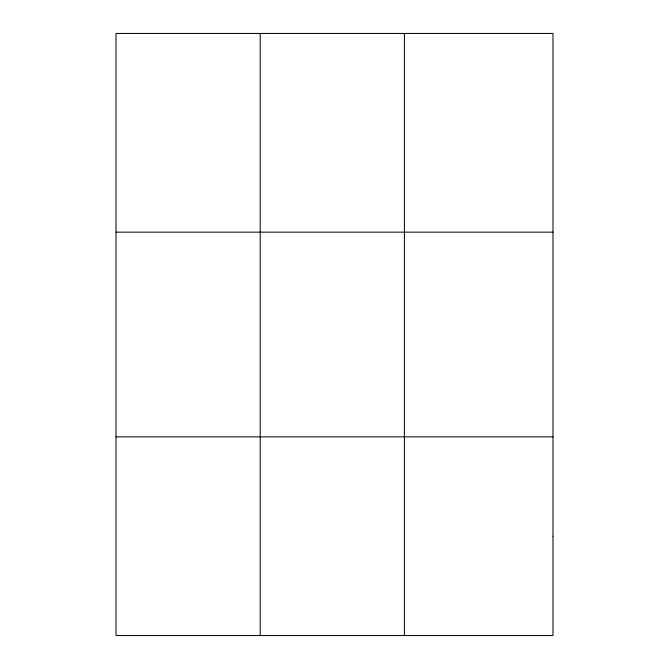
<?xml version="1.0" encoding="UTF-8"?>
<svg xmlns="http://www.w3.org/2000/svg" width="669" height="669" viewBox="0 0 669 669"><rect width="100%" height="100%" fill="white"/><g stroke="black" fill="none" stroke-linecap="round" stroke-linejoin="round"><path stroke-width="1" d="M404.411 33.45L404.411 635.55M116.021 232.143L552.979 232.143M116.021 436.857L552.979 436.857M260.216 33.45L260.216 635.55M552.979 536.204L552.979 635.55L116.021 635.55L116.021 33.45L552.979 33.45L552.979 536.204"/></g></svg>
